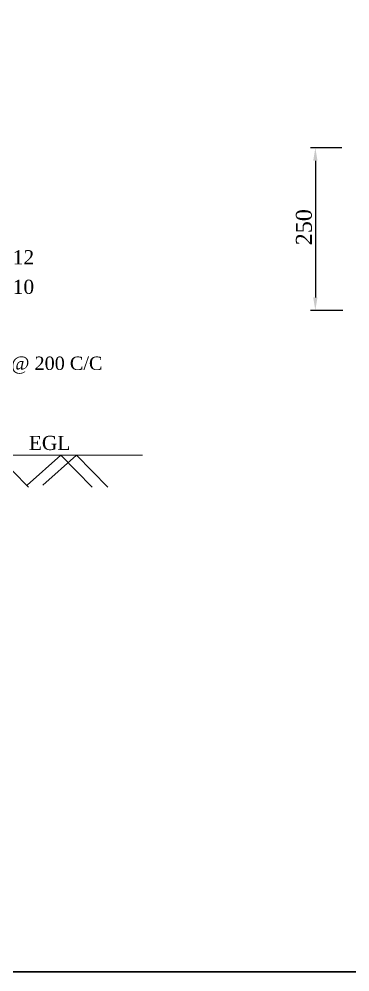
# Model space of a CAD drawing. Header units: metres. Extents: x -2434 to 11656, y -15288 to 8109.
# Drawn here: x 4442.9 to 4468.4, y -11728.7 to -11655.3 of the extents above; entities that cross this region are included whole.
import ezdxf

# ---------------------------------------------------------------- set-up
doc = ezdxf.new("R2010")
doc.units = ezdxf.units.M
doc.layers.add('Blocks', color=11, linetype='Continuous', lineweight=9)
doc.layers.add('LINE', color=7, linetype='Continuous')
doc.styles.get("Standard").update_dxf_attribs({"font": 'times.ttf'})
doc.styles.add('TIMES', font='ARIALN.TTF')
doc.dimstyles.get("Standard").update_dxf_attribs({"dimtxt": 0.5, "dimasz": 0.4075, "dimexe": 0.364, "dimexo": 0.219, "dimgap": 0.09, "dimtad": 0, "dimdec": 0, "dimlfac": 1000, "dimzin": 0, "dimdsep": 46, "dimtxsty": 'Standard', "dimcen": 0.09, "dimadec": 0, "dimazin": 0, "dimtfac": 1, "dimtdec": 0, "dimtofl": 0, "dimtmove": 0, "dimatfit": 3, "dimfxl": 1, "dimtolj": 1, "dimtzin": 0, "dimarcsym": 0})

# ---------------------------------------------------------------- blocks, each defined once
blk = doc.blocks.new('*D151')
at = {"layer": 'Blocks', "color": 0, "linetype": 'ByBlock', "lineweight": -2, "ltscale": 0.5}
for p, q in [((4467.737, -11665.257), (4465.334, -11665.257)), ((4465.698, -11666.257), (4465.698, -11676.779)), ((4467.811, -11677.779), (4465.334, -11677.779))]:
    blk.add_line(p, q, dxfattribs=at)
at = {"layer": 'Blocks', "color": 0, "linetype": 'ByBlock', "lineweight": -3, "ltscale": 0.5}
for points in [[(4465.531, -11666.257), (4465.865, -11666.257), (4465.698, -11665.257)], [(4465.531, -11676.779), (4465.865, -11676.779), (4465.698, -11677.779)]]:
    blk.add_solid(points, dxfattribs=at)
at = {"layer": 'Defpoints', "color": 0, "linetype": 'ByBlock', "lineweight": -3, "ltscale": 0.5}
for p in [(4467.956, -11665.257), (4465.698, -11677.779), (4468.03, -11677.779)]:
    blk.add_point(p, dxfattribs=at)
at = {"layer": 'Blocks', "color": 0, "linetype": 'ByBlock', "lineweight": 13, "ltscale": 0.5, "insert": (4464.822, -11671.374), "char_height": 1.23, "attachment_point": 5, "rotation": 90}
blk.add_mtext('\\A1;{\\fTimes New Roman|b0|i0|c0|p18;250}', dxfattribs=at)
blk = doc.blocks.new('*D189')
at = {"layer": 'Blocks', "color": 0, "linetype": 'ByBlock', "lineweight": -2, "ltscale": 0.5}
for p, q in [((4467.737, -11665.257), (4465.334, -11665.257)), ((4465.698, -11666.257), (4465.698, -11676.779)), ((4467.811, -11677.779), (4465.334, -11677.779))]:
    blk.add_line(p, q, dxfattribs=at)
at = {"layer": 'Blocks', "color": 0, "linetype": 'ByBlock', "lineweight": -3, "ltscale": 0.5}
for points in [[(4465.531, -11666.257), (4465.865, -11666.257), (4465.698, -11665.257)], [(4465.531, -11676.779), (4465.865, -11676.779), (4465.698, -11677.779)]]:
    blk.add_solid(points, dxfattribs=at)
at = {"layer": 'Defpoints', "color": 0, "linetype": 'ByBlock', "lineweight": -3, "ltscale": 0.5}
for p in [(4467.956, -11665.257), (4465.698, -11677.779), (4468.03, -11677.779)]:
    blk.add_point(p, dxfattribs=at)
at = {"layer": 'Blocks', "color": 0, "linetype": 'ByBlock', "lineweight": 13, "ltscale": 0.5, "insert": (4464.822, -11671.374), "char_height": 1.23, "attachment_point": 5, "rotation": 90}
blk.add_mtext('\\A1;{\\fTimes New Roman|b0|i0|c0|p18;250}', dxfattribs=at)

msp = doc.modelspace()

# ---------------------------------------------------------------- linework, layer by layer
at = {"layer": 'Blocks', "color": 0, "linetype": 'ByBlock', "lineweight": 13, "ltscale": 0.5}
msp.add_line((4436.57745, -11688.92994), (4452.38273, -11688.92994), dxfattribs=at)
msp.add_line((4436.57745, -11688.92994), (4452.38273, -11688.92994), dxfattribs=at)
for points in [[(4438.56302, -11691.236783), (4441.155568, -11688.92994), (4443.579319, -11691.388172)], [(4438.56302, -11691.236783), (4441.155568, -11688.92994), (4443.579319, -11691.388172)], [(4443.488428, -11691.236783), (4446.080977, -11688.92994), (4448.504728, -11691.388172)], [(4443.488428, -11691.236783), (4446.080977, -11688.92994), (4448.504728, -11691.388172)], [(4444.697831, -11691.236783), (4447.290379, -11688.92994), (4449.71413, -11691.388172)], [(4444.697831, -11691.236783), (4447.290379, -11688.92994), (4449.71413, -11691.388172)]]:
    msp.add_lwpolyline(points, dxfattribs=at)
at = {"layer": 'LINE', "color": 1, "linetype": 'ByBlock', "lineweight": 30, "ltscale": 0.5}
msp.add_lwpolyline([(4392.89654, -11728.742228), (4392.89654, -11610.828736), (4559.642893, -11610.828736), (4559.642893, -11728.742228), (4392.89654, -11728.742228)], close=True, dxfattribs=at)
msp.add_lwpolyline([(4392.89654, -11728.742228), (4392.89654, -11610.828736), (4559.642893, -11610.828736), (4559.642893, -11728.742228), (4392.89654, -11728.742228)], close=True, dxfattribs=at)

# ---------------------------------------------------------------- texts
at = {"layer": 'Blocks', "color": 0, "linetype": 'ByBlock', "lineweight": 13, "ltscale": 0.5, "char_height": 1.09305, "width": 2.32546388, "attachment_point": 1, "style": 'TIMES'}
for s, insert in [('{\\fTimes New Roman|b0|i0|c0|p18;4-D12}', (4439.804844, -11673.142432)), ('{\\fTimes New Roman|b0|i0|c0|p18;4-D12}', (4439.804844, -11673.142432)), ('{\\fTimes New Roman|b0|i0|c0|p18;3-D10}', (4439.804844, -11675.419163)), ('{\\fTimes New Roman|b0|i0|c0|p18;3-D10}', (4439.804844, -11675.419163)), ('{\\fTimes New Roman|b0|i0|c0|p18;EGL}', (4443.609727, -11687.445605)), ('{\\fTimes New Roman|b0|i0|c0|p18;EGL}', (4443.609727, -11687.445605))]:
    msp.add_mtext(s, dxfattribs=dict(at, insert=insert))
at = {"layer": 'Blocks', "color": 0, "linetype": 'ByBlock', "lineweight": 13, "ltscale": 0.5, "insert": (4444.222497, -11682.670665), "char_height": 1.03087546, "width": 42.84097606, "attachment_point": 8}
msp.add_mtext('D10 @ 200 C/C', dxfattribs=at)
msp.add_mtext('D10 @ 200 C/C', dxfattribs=at)

# ---------------------------------------------------------------- dimensions: what is measured, and where the dimension line sits
at = {"layer": 'Blocks', "color": 0, "linetype": 'ByBlock', "lineweight": 13, "ltscale": 0.5}
for picture in ['*D151', '*D189']:
    dim = msp.add_linear_dim(base=(4465.698021, -11677.778905), p1=(4467.95593, -11665.25665), p2=(4468.029575, -11677.778905), angle=90, text='{\\fTimes New Roman|b0|i0|c0|p18;250}', dimstyle='Standard', override={"dimtxt": 1.23, "dimasz": 1, "dimgap": 0.25, "dimtad": 1, "dimazin": 1, "dimfxl": 700, "dimfxlon": 1}, dxfattribs=at)
    dim.commit()
    dim.dimension.update_dxf_attribs({"geometry": picture, "text_midpoint": (4465.698021, -11671.373546), "dimtype": 160})

doc.saveas('drawing.dxf')
